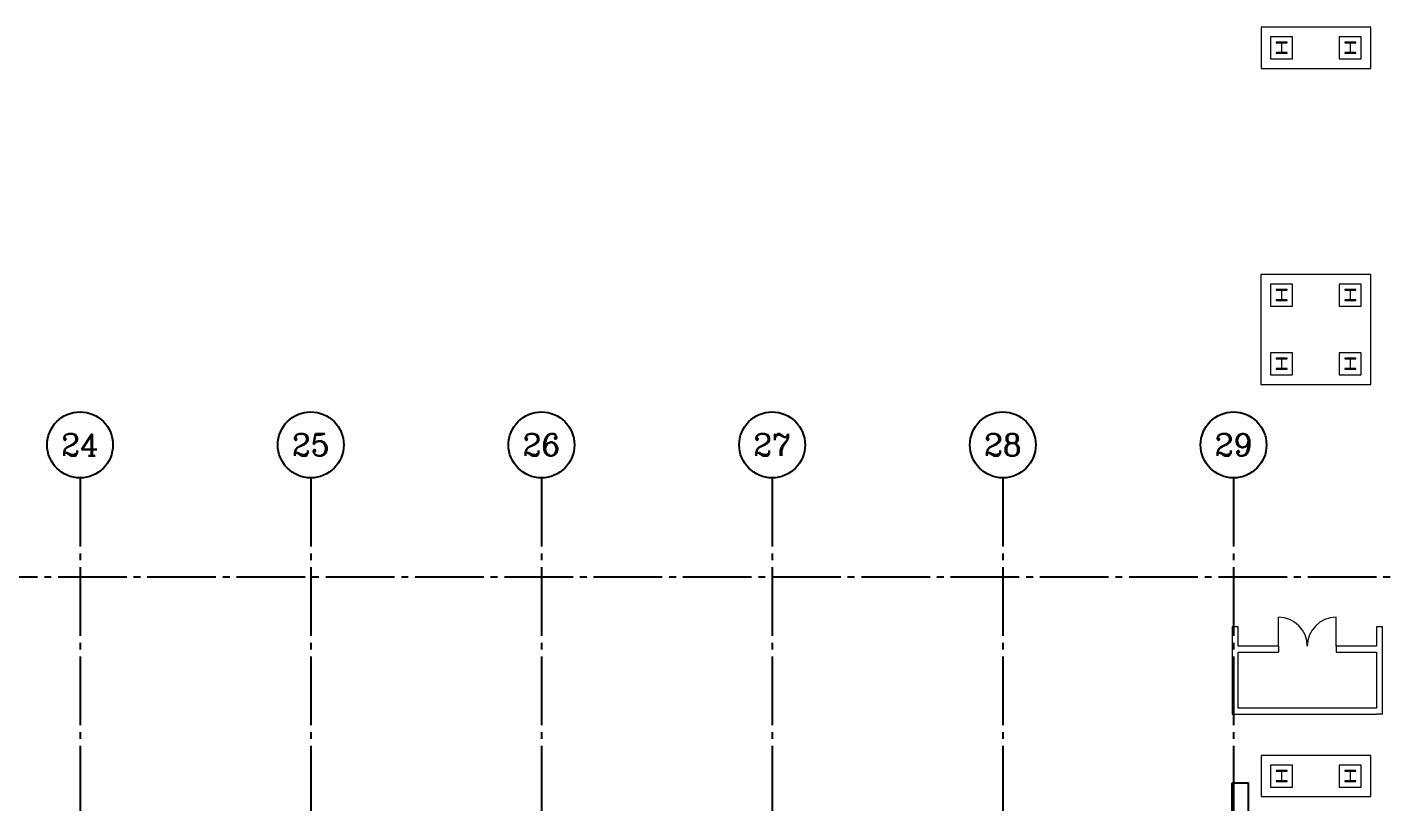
# Model space of a CAD drawing. Header units: millimetres. Extents: x -960 to 39633, y -720 to 12125.
# Drawn here: x 19967 to 24914, y 9102 to 11925 of the extents above; entities that cross this region are included whole.
import ezdxf
from ezdxf.enums import TextEntityAlignment as Align

# ---------------------------------------------------------------- set-up
doc = ezdxf.new("R2010")
doc.units = ezdxf.units.MM
doc.header["$LTSCALE"] = 100
doc.linetypes.add('X-S-FAB-L05$0$COL-CEN-LIN', pattern=[3.25, 2.5, -0.25, 0.25, -0.25])
doc.linetypes.add('X-S-FAB-L05$0$TAI_虛線', pattern=[5.644, 2.822, -2.822])
for name, color, linetype in [('0-xref', 7, 'Continuous'), ('X-S-FAB-L05$0$0-MC', 8, 'Continuous'), ('X-S-FAB-L05$0$0-NC', 8, 'Continuous'), ('X-S-FAB-L05$0$1_L05平面圖_1_A-WALL-EX', 8, 'Continuous'), ('X-S-FAB-L05$0$1_L05平面圖_1_Door', 8, 'Continuous'), ('X-S-FAB-L05$0$1_L05平面圖_1_S-COL', 8, 'Continuous'), ('X-S-FAB-L05$0$BLOCK', 8, 'Continuous'), ('X-S-FAB-L05$0$CCL', 8, 'X-S-FAB-L05$0$COL-CEN-LIN'), ('X-S-FAB-L05$0$WALL-RC', 8, 'Continuous')]:
    doc.layers.add(name, color=color, linetype=linetype)
doc.layers.add('X-S-FAB-L05$0$A-BLOCK', color=8, linetype='Continuous', plot=False)
doc.styles.add('X-S-FAB-L05$0$COL-NUM', font='romanc')

# ---------------------------------------------------------------- blocks, each defined once
blk = doc.blocks.new('X-S-FAB-L05$0$cn-y')
at = {"layer": 'X-S-FAB-L05$0$0-MC'}
blk.add_circle((-50, 0), 50, dxfattribs=at)
at = {"layer": 'X-S-FAB-L05$0$0-NC', "style": 'X-S-FAB-L05$0$COL-NUM'}
blk.add_attdef('GRID-Y', text='', height=50, dxfattribs=at).set_placement((-50, 0), align=Align.MIDDLE_CENTER)
blk = doc.blocks.new('X-S-FAB-L05$0$FAB2-L05')
at = {"layer": 'X-S-FAB-L05$0$CCL'}
for p, q in [((-6000, 11005), (-6000, 0)), ((-5160, 11005), (-5160, 0)), ((-4320, 11005), (-4320, 0)), ((-3480, 11005), (-3480, 0)), ((-2640, 11005), (-2640, 0)), ((-1800, 11005), (-1800, 0)), ((-26880, 10645), (1210, 10645))]:
    blk.add_line(p, q, dxfattribs=at)
at = {"layer": 'X-S-FAB-L05$0$A-BLOCK'}
ref = blk.add_blockref('X-S-FAB-L05$0$cn-y', (-5880, 11125), dxfattribs=dict(at, xscale=2.399999999999997, yscale=2.399999999999997, zscale=2.399999999999997))
ref.add_attrib('GRID-Y', '24', dxfattribs={"layer": 'X-S-FAB-L05$0$0-NC', "height": 80, "style": 'X-S-FAB-L05$0$COL-NUM'}).set_placement((-6000, 11125), align=Align.MIDDLE_CENTER)
ref = blk.add_blockref('X-S-FAB-L05$0$cn-y', (-5040, 11125), dxfattribs=dict(at, xscale=2.399999999999997, yscale=2.399999999999997, zscale=2.399999999999997))
ref.add_attrib('GRID-Y', '25', dxfattribs={"layer": 'X-S-FAB-L05$0$0-NC', "height": 80, "style": 'X-S-FAB-L05$0$COL-NUM'}).set_placement((-5160, 11125), align=Align.MIDDLE_CENTER)
ref = blk.add_blockref('X-S-FAB-L05$0$cn-y', (-4200, 11125), dxfattribs=dict(at, xscale=2.399999999999997, yscale=2.399999999999997, zscale=2.399999999999997))
ref.add_attrib('GRID-Y', '26', dxfattribs={"layer": 'X-S-FAB-L05$0$0-NC', "height": 80, "style": 'X-S-FAB-L05$0$COL-NUM'}).set_placement((-4320, 11125), align=Align.MIDDLE_CENTER)
ref = blk.add_blockref('X-S-FAB-L05$0$cn-y', (-3360, 11125), dxfattribs=dict(at, xscale=2.399999999999997, yscale=2.399999999999997, zscale=2.399999999999997))
ref.add_attrib('GRID-Y', '27', dxfattribs={"layer": 'X-S-FAB-L05$0$0-NC', "height": 80, "style": 'X-S-FAB-L05$0$COL-NUM'}).set_placement((-3480, 11125), align=Align.MIDDLE_CENTER)
ref = blk.add_blockref('X-S-FAB-L05$0$cn-y', (-2520, 11125), dxfattribs=dict(at, xscale=2.399999999999997, yscale=2.399999999999997, zscale=2.399999999999997))
ref.add_attrib('GRID-Y', '28', dxfattribs={"layer": 'X-S-FAB-L05$0$0-NC', "height": 80, "style": 'X-S-FAB-L05$0$COL-NUM'}).set_placement((-2640, 11125), align=Align.MIDDLE_CENTER)
ref = blk.add_blockref('X-S-FAB-L05$0$cn-y', (-1680, 11125), dxfattribs=dict(at, xscale=2.399999999999997, yscale=2.399999999999997, zscale=2.399999999999997))
ref.add_attrib('GRID-Y', '29', dxfattribs={"layer": 'X-S-FAB-L05$0$0-NC', "height": 80, "style": 'X-S-FAB-L05$0$COL-NUM'}).set_placement((-1800, 11125), align=Align.MIDDLE_CENTER)
blk = doc.blocks.new('X-S-FAB-L05')
at = {"layer": 'X-S-FAB-L05$0$1_L05平面圖_1_A-WALL-EX', "color": 6, "lineweight": 0, "ltscale": 10}
for p, q in [((24523.5, 9672.5), (24523.5, 9661)), ((24523.5, 9661), (24523.5, 9650.5)), ((24733.5, 9672.5), (24733.5, 9661)), ((24733.5, 9661), (24733.5, 9650.5))]:
    blk.add_line(p, q, dxfattribs=at)
at = {"layer": 'X-S-FAB-L05$0$1_L05平面圖_1_A-WALL-EX', "color": 6, "lineweight": 0, "ltscale": 10, "flags": 128}
for points in [[(24355, 9742.5), (24355, 9425.5)], [(24377, 9742.5), (24355, 9742.5)], [(24377, 9672.5), (24377, 9742.5)], [(24880, 9742.5), (24880, 9672.5)], [(24902, 9742.5), (24880, 9742.5)], [(24902, 9425.5), (24902, 9742.5)], [(24523.5, 9672.5), (24377, 9672.5)], [(24377, 9447.5), (24377, 9650.5)], [(24377, 9650.5), (24523.5, 9650.5)], [(24880, 9672.5), (24733.5, 9672.5)], [(24733.5, 9650.5), (24880, 9650.5)], [(24880, 9650.5), (24880, 9447.5)], [(24355, 9425.5), (24377, 9425.5)], [(24880, 9447.5), (24377, 9447.5)], [(24377, 9425.5), (24880, 9425.5)], [(24902, 9425.5), (24880, 9425.5)]]:
    blk.add_lwpolyline(points, dxfattribs=at)
at = {"layer": 'X-S-FAB-L05$0$1_L05平面圖_1_Door', "color": 4, "lineweight": 0, "ltscale": 10}
for p, q in [((24523.5, 9672.5), (24523.5, 9777.5)), ((24733.5, 9672.5), (24733.5, 9777.5)), ((24523.5, 9672.5), (24523.5, 9661)), ((24523.5, 9672.5), (24523.5, 9661)), ((24523.5, 9661), (24523.5, 9650.5)), ((24733.5, 9672.5), (24733.5, 9661)), ((24733.5, 9672.5), (24733.5, 9661)), ((24733.5, 9661), (24733.5, 9650.5))]:
    blk.add_line(p, q, dxfattribs=at)
for centre, start, end in [((24523.5, 9672.5), 0, 90), ((24733.5, 9672.5), 90, 180)]:
    blk.add_arc(centre, 105, start, end, dxfattribs=at)
at = {"layer": 'X-S-FAB-L05$0$1_L05平面圖_1_S-COL', "color": 12, "lineweight": 0, "ltscale": 10, "flags": 128}
for points in [[(24460, 11775), (24860, 11775), (24860, 11925), (24460, 11925)], [(24459.97, 10624.97), (24860, 10624.97), (24860, 11025), (24459.97, 11025)], [(24460, 9125), (24860, 9125), (24860, 9275), (24460, 9275)]]:
    blk.add_lwpolyline(points, close=True, dxfattribs=at)
at = {"layer": 'X-S-FAB-L05$0$1_L05平面圖_1_S-COL', "color": 1, "lineweight": 0, "ltscale": 10, "flags": 128}
for points in [[(24495, 11810), (24575, 11810), (24575, 11890), (24495, 11890)], [(24745, 11810), (24825, 11810), (24825, 11890), (24745, 11890)], [(24495, 10910), (24575, 10910), (24575, 10990), (24495, 10990)], [(24745, 10910), (24825, 10910), (24825, 10990), (24745, 10990)], [(24495, 10660), (24575, 10660), (24575, 10740), (24495, 10740)], [(24745, 10660), (24825, 10660), (24825, 10740), (24745, 10740)], [(24495, 9160), (24575, 9160), (24575, 9240), (24495, 9240)], [(24745, 9160), (24825, 9160), (24825, 9240), (24745, 9240)]]:
    blk.add_lwpolyline(points, close=True, dxfattribs=at)
at = {"layer": 'X-S-FAB-L05$0$1_L05平面圖_1_S-COL', "color": 12, "linetype": 'X-S-FAB-L05$0$TAI_虛線', "lineweight": 0, "ltscale": 10, "flags": 128}
for points in [[(24515, 11830), (24555, 11830), (24555, 11832.4), (24535.8, 11832.4), (24535.8, 11867.6), (24555, 11867.6), (24555, 11870), (24515, 11870), (24515, 11867.6), (24534.2, 11867.6), (24534.2, 11832.4), (24515, 11832.4)], [(24765, 11830), (24805, 11830), (24805, 11832.4), (24785.8, 11832.4), (24785.8, 11867.6), (24805, 11867.6), (24805, 11870), (24765, 11870), (24765, 11867.6), (24784.2, 11867.6), (24784.2, 11832.4), (24765, 11832.4)], [(24515, 10930), (24555, 10930), (24555, 10932.4), (24535.8, 10932.4), (24535.8, 10967.6), (24555, 10967.6), (24555, 10970), (24515, 10970), (24515, 10967.6), (24534.2, 10967.6), (24534.2, 10932.4), (24515, 10932.4)], [(24765, 10930), (24805, 10930), (24805, 10932.4), (24785.8, 10932.4), (24785.8, 10967.6), (24805, 10967.6), (24805, 10970), (24765, 10970), (24765, 10967.6), (24784.2, 10967.6), (24784.2, 10932.4), (24765, 10932.4)], [(24515, 10680), (24555, 10680), (24555, 10682.4), (24535.8, 10682.4), (24535.8, 10717.6), (24555, 10717.6), (24555, 10720), (24515, 10720), (24515, 10717.6), (24534.2, 10717.6), (24534.2, 10682.4), (24515, 10682.4)], [(24765, 10680), (24805, 10680), (24805, 10682.4), (24785.8, 10682.4), (24785.8, 10717.6), (24805, 10717.6), (24805, 10720), (24765, 10720), (24765, 10717.6), (24784.2, 10717.6), (24784.2, 10682.4), (24765, 10682.4)], [(24515, 9180), (24555, 9180), (24555, 9182.4), (24535.8, 9182.4), (24535.8, 9217.6), (24555, 9217.6), (24555, 9220), (24515, 9220), (24515, 9217.6), (24534.2, 9217.6), (24534.2, 9182.4), (24515, 9182.4)], [(24765, 9180), (24805, 9180), (24805, 9182.4), (24785.8, 9182.4), (24785.8, 9217.6), (24805, 9217.6), (24805, 9220), (24765, 9220), (24765, 9217.6), (24784.2, 9217.6), (24784.2, 9182.4), (24765, 9182.4)]]:
    blk.add_lwpolyline(points, close=True, dxfattribs=at)
at = {"layer": 'X-S-FAB-L05$0$WALL-RC'}
for p, q in [((24355, 9175), (24415, 9175)), ((24355, 9055), (24355, 9175)), ((24415, 9055), (24415, 9175))]:
    blk.add_line(p, q, dxfattribs=at)
at = {"layer": 'X-S-FAB-L05$0$BLOCK'}
blk.add_blockref('X-S-FAB-L05$0$FAB2-L05', (26160, -720), dxfattribs=at)

msp = doc.modelspace()

# ---------------------------------------------------------------- block references
at = {"layer": '0-xref'}
msp.add_blockref('X-S-FAB-L05', (0, 0), dxfattribs=at)

doc.saveas('drawing.dxf')
